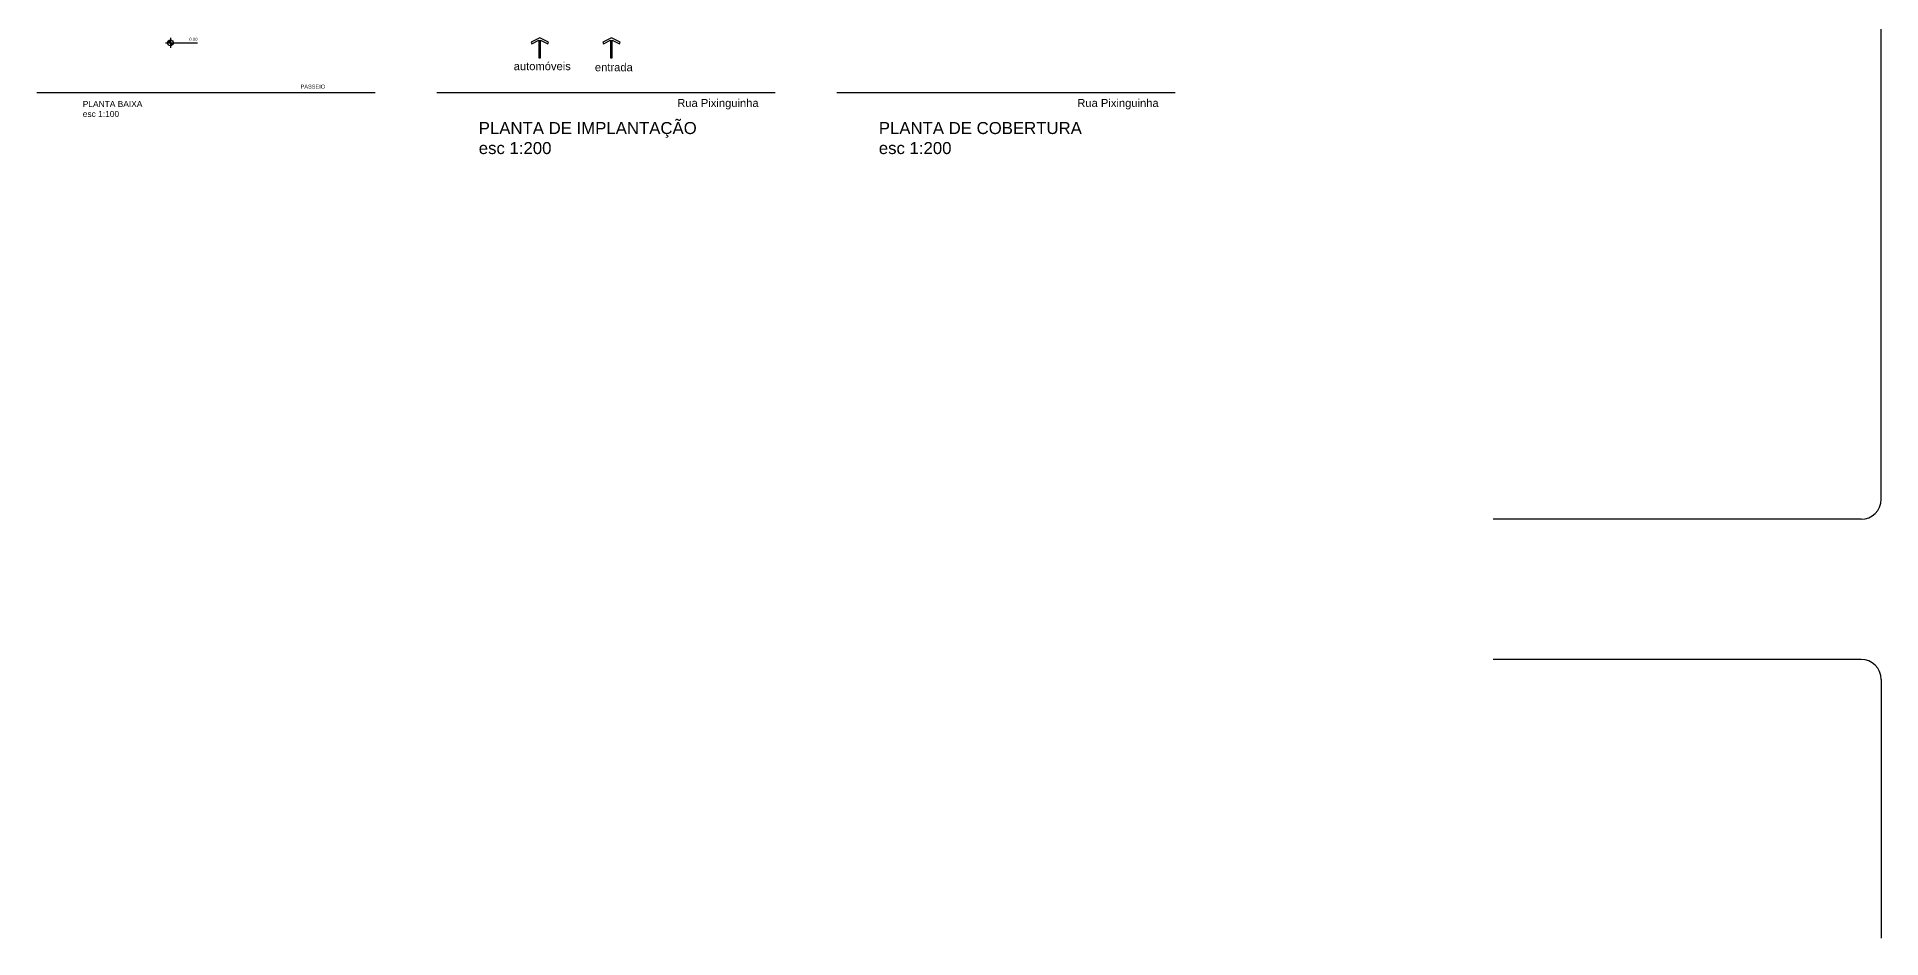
# Model space of a CAD drawing. Header units: millimetres. Extents: x 3232 to 3409, y 1223 to 1316.
# Drawn here: x 3231.5 to 3323.7, y 1223.5 to 1268.5 of the extents above; entities that cross this region are included whole.
import ezdxf
from ezdxf.enums import TextEntityAlignment as Align

# ---------------------------------------------------------------- set-up
doc = ezdxf.new("R2010")
doc.units = ezdxf.units.MM
for name, color, linetype in [('COTAS E TEXTOS', 7, 'Continuous'), ('HACHURAS', 8, 'Continuous'), ('PISO', 2, 'Continuous'), ('SIMBOLOS', 1, 'Continuous')]:
    doc.layers.add(name, color=color, linetype=linetype)
doc.styles.add('1 100 ANOTACOES', font='arial.ttf', dxfattribs={"height": 0.2})
doc.styles.add('1 100 TITULOS', font='arial.ttf', dxfattribs={"height": 0.3})
doc.styles.add('1 200 ANOTACOES', font='arial.ttf', dxfattribs={"height": 0.4})
doc.styles.add('1 200 TITULOS', font='arial.ttf', dxfattribs={"height": 0.6})
doc.styles.add('ROMANS', font='romans')
doc.styles.get("Standard").update_dxf_attribs({"font": 'arial.ttf'})
pattern_1 = [(0, (0, 0), (0, 6.985), [5.08, -1.905]), (90, (0, 0), (-6.985, 4e-16), [5.08, -1.905])]

# ---------------------------------------------------------------- blocks, each defined once
blk = doc.blocks.new('Cota_002')
at = {"layer": 'SIMBOLOS'}
for p, q in [((-0.25, 0), (1.35, 0)), ((0, 0.25), (0, -0.25))]:
    blk.add_line(p, q, dxfattribs=at)
at = {"layer": 'SIMBOLOS', "const_width": 0.15}
for points in [[(0, 0.075, 0.414214), (-0.075, 0, 1)], [(0, -0.075, 0.414214), (0.075, 0, 1)]]:
    blk.add_lwpolyline(points, format="xyb", dxfattribs=at)
at = {"layer": 'SIMBOLOS'}
blk.add_circle((0, 0), 0.15, dxfattribs=at)
at = {"layer": 'SIMBOLOS', "color": 7, "style": 'ROMANS'}
blk.add_attdef('COTA', text='', height=0.2, dxfattribs=at).set_placement((1.35, 0.104), align=Align.RIGHT)
blk = doc.blocks.new('SYMB_arrows_004')
blk.add_lwpolyline([(0.783, 0.435), (0.705, 0.396), (0.881, 0.043), (0, 0.043), (0, -0.043), (0.881, -0.043), (0.705, -0.396), (0.783, -0.435), (1.001, 0), (0.783, 0.435)])

msp = doc.modelspace()

# ---------------------------------------------------------------- hatches: boundary and pattern name
at = {"layer": 'HACHURAS'}
h = msp.add_hatch(dxfattribs=at)
h.set_pattern_fill('ANGLE', color=256)
h.set_pattern_definition(pattern_1)
h.paths.add_polyline_path([(3256.687, 1268.424), (3256.252, 1268.207), (3256.291, 1268.129), (3256.644, 1268.305), (3256.644, 1267.424), (3256.731, 1267.424), (3256.731, 1268.305), (3257.083, 1268.129), (3257.122, 1268.207)])
h = msp.add_hatch(dxfattribs=at)
h.set_pattern_fill('ANGLE', color=256)
h.set_pattern_definition(pattern_1)
h.paths.add_polyline_path([(3260.269, 1268.424), (3259.834, 1268.207), (3259.873, 1268.129), (3260.226, 1268.305), (3260.226, 1267.424), (3260.313, 1267.424), (3260.313, 1268.305), (3260.666, 1268.129), (3260.704, 1268.207)])

# ---------------------------------------------------------------- linework, layer by layer
at = {"layer": 'PISO'}
for p, q in [((3323.747, 1245.378), (3323.747, 1291.978)), ((3248.457, 1265.678), (3231.544, 1265.678)), ((3268.457, 1265.678), (3251.544, 1265.678)), ((3288.457, 1265.678), (3271.544, 1265.678)), ((3322.747, 1244.378), (3304.353, 1244.378)), ((3322.747, 1237.378), (3304.353, 1237.378)), ((3323.747, 1236.378), (3323.747, 1223.459))]:
    msp.add_line(p, q, dxfattribs=at)
for centre, start, end in [((3322.747, 1245.378), 270, 0), ((3322.747, 1236.378), 0, 90)]:
    msp.add_arc(centre, 1, start, end, dxfattribs=at)

# ---------------------------------------------------------------- block references
ref = msp.add_blockref('Cota_002', (3238.222, 1268.174), dxfattribs=at)
ref.add_attrib('COTA', '0.00', dxfattribs={"layer": 'SIMBOLOS', "color": 7, "height": 0.15}).set_placement((3239.572, 1268.278), align=Align.RIGHT)
at = {"layer": 'SIMBOLOS', "rotation": 89.99999999999999}
for p in [(3256.687, 1267.424), (3260.269, 1267.424)]:
    msp.add_blockref('SYMB_arrows_004', p, dxfattribs=at)

# ---------------------------------------------------------------- texts
at = {"layer": 'COTAS E TEXTOS', "attachment_point": 1}
for s, width, gutter_width, insert, char_height, style in [('automóveis', 2.91012, 1.5, (3255.382, 1267.21), 0.4, '1 200 ANOTACOES'), ('entrada', 2.91012, 1.5, (3259.442, 1267.157), 0.4, '1 200 ANOTACOES'), ('PASSEIO', 1.90863, 0.75, (3244.726, 1266.088), 0.2, '1 100 ANOTACOES'), ('PLANTA BAIXA\\Pesc 1:100', 6.11962, 1.25, (3233.838, 1265.273), 0.3, '1 100 TITULOS'), ('Rua Pixinguinha', 6.84487, 1.5, (3263.56, 1265.371), 0.4, '1 200 ANOTACOES'), ('Rua Pixinguinha', 6.84487, 1.5, (3283.56, 1265.371), 0.4, '1 200 ANOTACOES'), ('PLANTA DE IMPLANTAÇÃO\\Pesc 1:200', 12.55881, 2.5, (3253.636, 1264.22), 0.6, '1 200 TITULOS'), ('PLANTA DE COBERTURA\\Pesc 1:200', 12.32225, 2.5, (3273.636, 1264.22), 0.6, '1 200 TITULOS')]:
    msp.add_mtext_dynamic_manual_height_columns(s, width=width, gutter_width=gutter_width, heights=[0], dxfattribs=dict(at, insert=insert, char_height=char_height, style=style))

doc.saveas('drawing.dxf')
